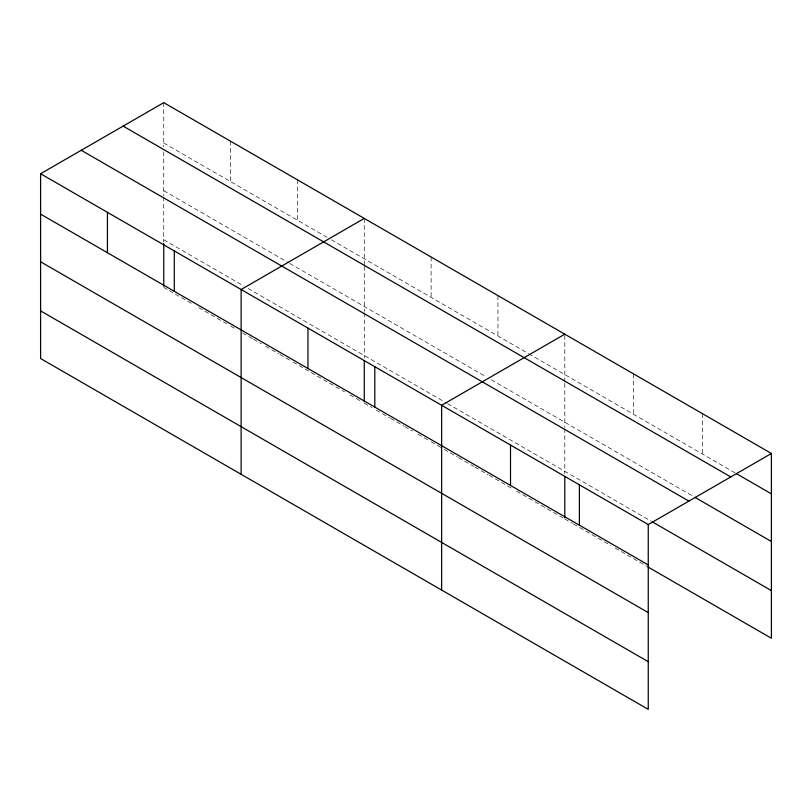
<?xml version="1.0" encoding="UTF-8"?>
<svg xmlns="http://www.w3.org/2000/svg" width="812" height="812" viewBox="0 0 812 812"><rect width="100%" height="100%" fill="white"/><g stroke="black" fill="none" stroke-linecap="round" stroke-linejoin="round"><path stroke-width="0.61" stroke-dasharray="4.06 3.04" d="M364.273 266.326L364.273 311.493M364.273 265.067L364.273 218.418M564.797 383.355L564.797 427.264M564.797 382.097L564.797 334.189M163.75 143.034L327.023 237.297M331.408 239.824L527.546 353.068M528.642 353.697L735.327 473.031M163.75 190.688L288.666 262.804M289.762 263.433L485.901 376.677M491.382 379.843L692.697 496.061M163.75 239.784L243.742 285.966M248.127 288.493L446.458 402.996M447.554 403.635L651.153 521.182M163.75 287.428L168.135 289.965M169.231 290.594L193.337 304.51M198.818 307.677L229.502 325.389M230.598 326.018L236.069 329.185M242.646 332.981L252.512 338.675M253.608 339.304L261.271 343.74M265.656 346.267L278.81 353.859M279.907 354.489L291.955 361.452M293.051 362.081L304.013 368.404M305.109 369.044L344.552 391.82M350.033 394.977L360.985 401.301M364.273 403.199L371.947 407.634M376.332 410.161L389.476 417.754M390.572 418.383L403.726 425.975M404.823 426.615L412.486 431.04M417.967 434.207L427.833 439.891M431.121 441.789L443.169 448.752M444.265 449.381L457.42 456.973M458.516 457.613L473.853 466.464M474.949 467.103L488.093 474.695M489.189 475.324L512.199 488.611M516.584 491.138L563.701 518.34M564.797 518.969L572.45 523.395M573.546 524.024L610.715 545.481M615.08 548.009L646.788 566.309M702.532 413.704L702.532 454.091M633.664 373.946L633.664 414.333M564.797 428.523L564.797 473.832M497.959 295.598L497.959 335.985M431.121 257.008L431.121 297.395M364.273 312.752L364.273 358.062M297.436 179.828L297.436 220.214M230.598 141.237L230.598 181.624M163.75 102.647L163.75 146.789M163.75 151.814L163.75 195.722M163.75 196.981L163.75 242.291"/><path stroke-width="1.22" d="M648.25 612.603L648.25 524.572L40.6 173.748L40.6 358.528L648.25 709.353L648.25 612.603L40.6 261.789M647.874 566.938L771.4 638.252L771.4 453.472L163.75 102.647L40.6 173.748M364.273 218.418L241.123 289.519L241.123 474.309M564.797 334.189L441.647 405.289L441.647 590.08M648.25 524.572L771.4 453.472M736.423 473.66L771.4 493.848M123.109 126.104L730.759 476.928M694.879 497.33L771.4 541.502M81.241 150.281L688.891 501.105M652.249 521.812L771.4 590.598M40.6 214.135L648.25 564.959M40.6 310.884L648.25 661.699M579.382 484.805L579.382 525.191M564.797 476.339L564.797 517.721M510.515 445.047L510.515 485.434M374.809 366.699L374.809 407.086M364.273 360.569L364.273 401.95M307.961 328.109L307.961 368.496M174.286 250.928L174.286 291.315M163.75 243.539L163.75 286.179M107.438 212.338L107.438 252.725"/></g></svg>
